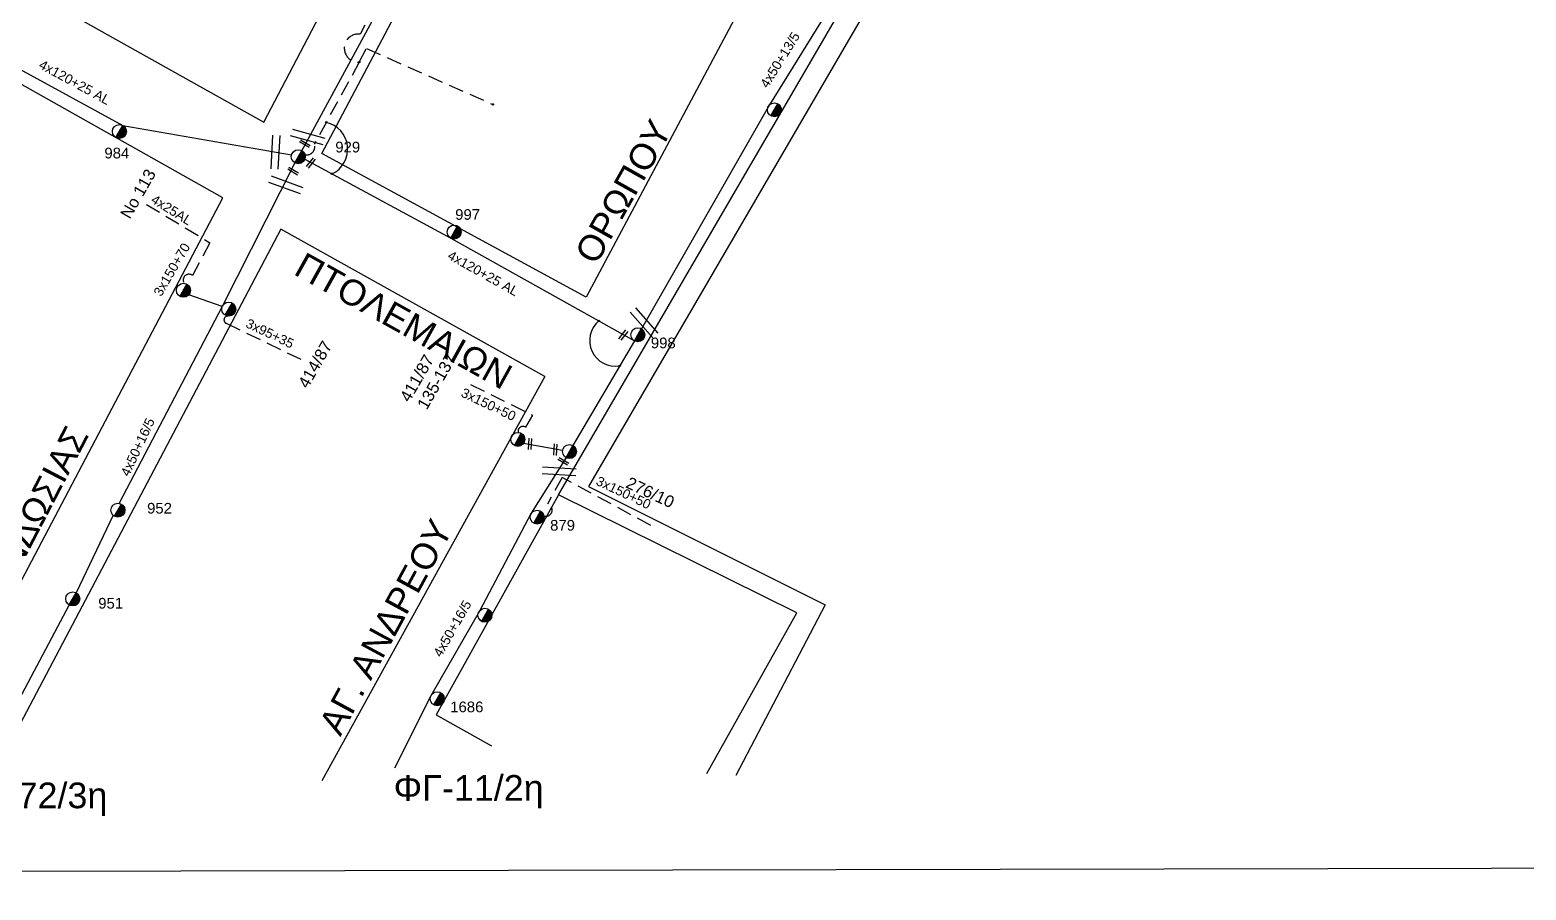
# Model space of a CAD drawing. Header units: millimetres. Extents: x 1421 to 7547, y 822 to 1873.
# Drawn here: x 7024 to 7276.4, y 822.2 to 967.4 of the extents above; entities that cross this region are included whole.
import ezdxf
from ezdxf.enums import TextEntityAlignment as Align

# ---------------------------------------------------------------- set-up
doc = ezdxf.new("R2010")
doc.units = ezdxf.units.MM
doc.linetypes.add('DASHED', pattern=[19.05, 12.7, -6.35])
doc.layers.get('0').update_dxf_attribs({"lineweight": 30})
for name, color, linetype, lineweight in [('4x50+13_5', 7, 'Continuous', 30), ('4x50+16_5', 7, 'Continuous', 30), ('4x50AL', 7, 'Continuous', 30), ('PINAKIDA', 7, 'DASHED', 30), ('TEXT_ΚΑΛΩΔΙΩΝ', 7, 'Continuous', 30), ('Άγνωστο εναέριο καλώδιο', 7, 'Continuous', 30), ('Άγνωστο Υπόγειο Καλώδιο', 7, 'DASHED', 30), ('Γυμνά εναέρια ΧΤ και ΦΟΠ (3Φ)   4x50+16AL', 7, 'Continuous', 30), ('Καλωδια Χ.Τ 3x95+35', 7, 'DASHED', 30), ('Καλώδια ΧΤ   3x150+50CU', 7, 'DASHED', 30), ('Καλώδια ΧΤ   3x150+70AL', 7, 'DASHED', 30), ('Καλώδια ΧΤ   3x150AL+50CU', 7, 'DASHED', 30), ('Μηχανική τομή', 7, 'Continuous', 30), ('Στύλος ΦΜ', 7, 'Continuous', 30), ('Στύλος ΦΜ @ 1', 7, 'Continuous', 30), ('Συνδέσεις', 7, 'Continuous', 30), ('Συνεστραμμένα ΧΤ  4x120+25 AL', 7, 'SYN_LINE', 30), ('Τομή', 7, 'Continuous', 30), ('Υπόβαθρο ΔΕΗ', 7, 'Continuous', 30), ('Υπόγεια Καλώδια Δικτύου ΧΤ  4X25', 7, 'DASHED', 30)]:
    doc.layers.add(name, color=color, linetype=linetype, lineweight=lineweight)
doc.styles.add('arial', font='arial.ttf')
doc.styles.get("Standard").update_dxf_attribs({"font": 'arial.ttf'})
doc.linetypes.add('SYN_LINE', pattern='A,0.5,-0.0001,["/\\/\\/\\/",Standard,S=0.1,R=0,X=0,Y=-0.05],-0.25', length=0.7501)

# ---------------------------------------------------------------- blocks, each defined once
blk = doc.blocks.new('ΥΠΑΡΧΩΝ ΤΣΙΜΕΝΤΕΝΙΟΣ ΣΤΥΛΟΣ')
at = {"layer": 'Στύλος ΦΜ'}
blk.add_hatch(color=7, dxfattribs=at).paths.add_polyline_path([(-1.29, -2.28, 0.574793), (2.62, 0, 0.268822), (1.3, 2.27)])
at = {"layer": 'Στύλος ΦΜ', "color": 7}
blk.add_line((-1.29, -2.28), (1.3, 2.27), dxfattribs=at)
blk.add_circle((0, 0), 2.62, dxfattribs=at)
at = {"layer": 'Στύλος ΦΜ', "flags": 4}
for tag, p in [('ΑΡΙΘΜΟΣ', (-4.68, 8.05)), ('ΤΥΠΟΣ', (-4.91, 3.03))]:
    blk.add_attdef(tag, p, '', height=4, dxfattribs=at)
blk = doc.blocks.new('ΤΟΜΗ')
at = {"layer": 'Τομή', "lineweight": -3, "ltscale": 40}
for p, q in [((-11.4, 1.1), (11.4, 1.1)), ((11.4, -3.6), (-11.4, -3.6))]:
    blk.add_line(p, q, dxfattribs=at)
blk = doc.blocks.new('ΜΗΧΑΝΙΚΗ ΤΟΜΗ')
at = {"layer": 'Μηχανική τομή', "lineweight": -3, "ltscale": 40}
for p, q in [((-3.8, 1.2), (3.8, 1.2)), ((3.8, -0.4), (-3.8, -0.4))]:
    blk.add_line(p, q, dxfattribs=at)
blk = doc.blocks.new('_ΣΥΝΔΕΣΗ')
at = {"layer": 'Συνδέσεις', "linetype": 'SYN_LINE', "ltscale": 40}
blk.add_hatch(color=256, dxfattribs=at).paths.add_polyline_path([(0.5, 0, 1), (-0.5, 0, 1)])
at = {"layer": 'Συνδέσεις'}
blk.add_circle((0, 0), 0.5, dxfattribs=at)

msp = doc.modelspace()

# ---------------------------------------------------------------- linework, layer by layer
at = {"layer": '4x50+13_5', "color": 27, "lineweight": -3, "ltscale": 0.2}
msp.add_lwpolyline([(7169.95, 988.94), (7148.81, 954.72), (7127.18, 916.96)], dxfattribs=at)
at = {"layer": '4x50+16_5', "color": 85, "lineweight": -3, "ltscale": 0.2}
for points in [[(7068.73, 944.96), (7056.49, 920.72), (7039.09, 887.51)], [(7038.06, 885.51), (7031.84, 872.39)], [(7030.68, 870.35), (7015.15, 841.21)]]:
    msp.add_lwpolyline(points, dxfattribs=at)
at = {"layer": '4x50+16_5', "color": 62, "lineweight": -3, "ltscale": 0.2}
msp.add_lwpolyline([(7114.47, 895.21), (7108.61, 885.81), (7099.85, 869.3), (7091.67, 855), (7085.51, 842.83)], dxfattribs=at)
at = {"layer": '4x50AL', "color": 6, "lineweight": -3, "ltscale": 0.2}
msp.add_lwpolyline([(7113.88, 896.4), (7107.3, 897.61)], dxfattribs=at)
at = {"layer": 'PINAKIDA', "linetype": 'Continuous', "lineweight": -3, "ltscale": 0.2}
msp.add_lwpolyline([(5474.15, 1851.64), (7546.99, 1855.83), (7546.99, 826.44), (5474.15, 822.25)], close=True, dxfattribs=at)
at = {"layer": 'Άγνωστο εναέριο καλώδιο', "color": 27, "lineweight": -3, "ltscale": 0.2}
msp.add_lwpolyline([(7121.34, 1044.52), (7100.8, 1005.08), (7092.52, 988.74), (7069.89, 947)], dxfattribs=at)
at = {"layer": 'Άγνωστο εναέριο καλώδιο', "color": 6, "lineweight": -3, "ltscale": 0.2}
msp.add_lwpolyline([(7126.01, 914.91), (7115.63, 897.25)], dxfattribs=at)
at = {"layer": 'Άγνωστο Υπόγειο Καλώδιο', "color": 6, "lineweight": -3, "ltscale": 0.2}
msp.add_lwpolyline([(7079.59, 961.93), (7080.81, 964.23), (7102.14, 954.79)], dxfattribs=at)
msp.add_lwpolyline([(7079.59, 961.93), (7072, 948.07, -0.603497), (7070.43, 946.33, 54.12919)], format="xyb", dxfattribs=at)
at = {"layer": 'Γυμνά εναέρια ΧΤ και ΦΟΠ (3Φ)   4x50+16AL', "color": 85, "lineweight": -3, "ltscale": 0.2}
msp.add_lwpolyline([(7056.49, 920.72), (7050.83, 922.68)], dxfattribs=at)
at = {"layer": 'Καλωδια Χ.Τ 3x95+35', "color": 85, "lineweight": -3, "ltscale": 0.2}
msp.add_lwpolyline([(7069.78, 911.74), (7057.14, 917.86, -0.792532), (7057.42, 919.1, -1.059854)], format="xyb", dxfattribs=at)
at = {"layer": 'Καλώδια ΧΤ   3x150+50CU', "color": 6, "lineweight": -3, "ltscale": 0.2}
msp.add_lwpolyline([(7098.36, 907.54), (7108.8, 902.39), (7107.66, 900.33, 0.729075), (7106.44, 899.46, -3.051866)], format="xyb", dxfattribs=at)
at = {"layer": 'Καλώδια ΧΤ   3x150+50CU', "color": 62, "lineweight": -3, "ltscale": 0.2}
msp.add_lwpolyline([(7128.78, 883.76), (7113.81, 891.88), (7111.33, 887.38, -1.054958), (7110.76, 885.38, 3.130682)], format="xyb", dxfattribs=at)
at = {"layer": 'Καλώδια ΧΤ   3x150+70AL', "color": 85, "linetype": 'DASHED', "lineweight": -3, "ltscale": 0.2}
msp.add_lwpolyline([(7054.4, 931.45), (7054.4, 931.45), (7051.46, 925.96, 0.839952), (7050.06, 924.61, 8.648932)], format="xyb", dxfattribs=at)
at = {"layer": 'Καλώδια ΧΤ   3x150AL+50CU', "color": 6, "lineweight": -3, "ltscale": 0.2}
msp.add_lwpolyline([(7141.78, 1041.24), (7138.03, 1033.5), (7118.76, 1042.78), (7079.75, 966.66, 1.099498), (7079.59, 961.93, 32.654476)], format="xyb", dxfattribs=at)
at = {"layer": 'Συνεστραμμένα ΧΤ  4x120+25 AL', "color": 173, "lineweight": -3, "ltscale": 20}
msp.add_lwpolyline([(7013.14, 965.77), (7039.72, 951.26), (7068.18, 946.31)], dxfattribs=at)
at = {"layer": 'Συνεστραμμένα ΧΤ  4x120+25 AL', "color": 6, "lineweight": -3, "ltscale": 20}
msp.add_lwpolyline([(7070.41, 945.56), (7095.02, 932.25), (7126.01, 914.91)], dxfattribs=at)
at = {"layer": 'Υπόβαθρο ΔΕΗ', "lineweight": -3, "ltscale": 0.2}
for points in [[(7478.54, 1058.44), (7392.43, 1178.74), (7334.05, 1200.11), (7289.87, 1144.9), (7263.48, 1119.09), (7192.26, 1017.45), (7118.26, 890.33), (7158.19, 870.4), (7143.11, 841.57)], [(7138.25, 841.91), (7153.38, 869.01), (7113.18, 888.94), (7190.19, 1021.19), (7252.84, 1108.71), (7263.48, 1119.09)], [(7110.08, 1040.8), (7103.43, 1044.51), (7038.91, 1012.42), (7020.6, 975.88), (7063.52, 951.83), (7110.08, 1040.8)], [(7073.26, 946.54), (7120.61, 1036.05)], [(7166.43, 1013.49), (7117.87, 922.28), (7073.26, 946.54)], [(7056.58, 939.04), (7013.4, 963.36), (6963.19, 864.98), (7005.06, 841.26)], [(7005.06, 841.26), (7056.58, 939.04)], [(7110.92, 908.89), (7066.39, 933.74), (7016.81, 839.83)], [(7110.92, 908.89), (7073.29, 840.66)], [(7113.18, 888.94), (7092.58, 851.82), (7101.91, 846.56)]]:
    msp.add_lwpolyline(points, dxfattribs=at)
at = {"layer": 'Υπόβαθρο ΔΕΗ', "lineweight": -3}
for centre, radius, start, end in [((7073.03, 947.26), 4.61, 295.0156, 77.5691), ((7122.81, 914.97), 4.34, 130.4317, 279.4569)]:
    msp.add_arc(centre, radius, start, end, dxfattribs=at)
at = {"layer": 'Υπόγεια Καλώδια Δικτύου ΧΤ  4X25', "color": 85, "lineweight": -3, "ltscale": 0.2}
msp.add_lwpolyline([(7043.71, 937.92), (7054.4, 931.45)], dxfattribs=at)

# ---------------------------------------------------------------- block references
at = {"layer": 'Μηχανική τομή', "lineweight": -3, "xscale": 0.2499999999999188, "yscale": 0.2499999999999188, "zscale": 0.2499999999999188}
for p, rotation in [((7070.46, 948.25), 149.3162829137096), ((7068.49, 943.63), 149.3162829137096), ((7071.51, 944.86), 51.81012564681335), ((7124.23, 915.81), 51.81012564681335), ((7108.48, 897.52), 86.29448400947874), ((7112.75, 896.54), 86.29448400947874), ((7114.07, 894.66), 149.3162829137096)]:
    msp.add_blockref('ΜΗΧΑΝΙΚΗ ΤΟΜΗ', p, dxfattribs=dict(at, rotation=rotation))
at = {"layer": 'Στύλος ΦΜ @ 1', "lineweight": -3, "ltscale": 40, "xscale": 0.4499999999998181, "yscale": 0.4499999999998181, "zscale": 0.4499999999998181}
for p in [(7149.63, 953.88), (7049.93, 923.44), (7057.58, 920.27), (7106.34, 898.29), (7115.05, 896.23), (7100.8, 868.61)]:
    msp.add_blockref('ΥΠΑΡΧΩΝ ΤΣΙΜΕΝΤΕΝΙΟΣ ΣΤΥΛΟΣ', p, dxfattribs=at)
at = {"layer": 'Στύλος ΦΜ @ 1', "lineweight": -3, "ltscale": 40}
ref = msp.add_blockref('ΥΠΑΡΧΩΝ ΤΣΙΜΕΝΤΕΝΙΟΣ ΣΤΥΛΟΣ', (7039.13, 950.23), dxfattribs=dict(at, xscale=0.4499999999998181, yscale=0.4499999999998181, zscale=0.4499999999998181))
ref.add_attrib('ΤΥΠΟΣ', '984', (7036.6, 945.69), dxfattribs={"layer": 'Στύλος ΦΜ', "height": 1.8, "flags": 4})
ref = msp.add_blockref('ΥΠΑΡΧΩΝ ΤΣΙΜΕΝΤΕΝΙΟΣ ΣΤΥΛΟΣ', (7069.31, 945.98), dxfattribs=dict(at, xscale=0.4499999999998181, yscale=0.4499999999998181, zscale=0.4499999999998181))
ref.add_attrib('ΤΥΠΟΣ', '929', (7075.55, 946.7), dxfattribs={"layer": 'Στύλος ΦΜ', "height": 1.8, "flags": 4})
ref = msp.add_blockref('ΥΠΑΡΧΩΝ ΤΣΙΜΕΝΤΕΝΙΟΣ ΣΤΥΛΟΣ', (7095.6, 933.27), dxfattribs=dict(at, xscale=0.4499999999998181, yscale=0.4499999999998181, zscale=0.4499999999998181))
ref.add_attrib('ΤΥΠΟΣ', '997', (7095.77, 935.33), dxfattribs={"layer": 'Στύλος ΦΜ', "height": 1.8, "flags": 4})
ref = msp.add_blockref('ΥΠΑΡΧΩΝ ΤΣΙΜΕΝΤΕΝΙΟΣ ΣΤΥΛΟΣ', (7126.59, 915.94), dxfattribs=dict(at, xscale=0.4499999999998181, yscale=0.4499999999998181, zscale=0.4499999999998181))
ref.add_attrib('ΤΥΠΟΣ', '998', (7128.78, 913.66), dxfattribs={"layer": 'Στύλος ΦΜ', "height": 1.8, "flags": 4})
ref = msp.add_blockref('ΥΠΑΡΧΩΝ ΤΣΙΜΕΝΤΕΝΙΟΣ ΣΤΥΛΟΣ', (7038.88, 886.35), dxfattribs=dict(at, xscale=0.4499999999998181, yscale=0.4499999999998181, zscale=0.4499999999998181))
ref.add_attrib('ΤΥΠΟΣ', '952', (7043.8, 885.77), dxfattribs={"layer": 'Στύλος ΦΜ', "height": 1.8, "flags": 4})
ref = msp.add_blockref('ΥΠΑΡΧΩΝ ΤΣΙΜΕΝΤΕΝΙΟΣ ΣΤΥΛΟΣ', (7109.6, 885.17), dxfattribs=dict(at, xscale=0.4499999999998181, yscale=0.4499999999998181, zscale=0.4499999999998181))
ref.add_attrib('ΤΥΠΟΣ', '879', (7111.79, 882.89), dxfattribs={"layer": 'Στύλος ΦΜ', "height": 1.8, "flags": 4})
ref = msp.add_blockref('ΥΠΑΡΧΩΝ ΤΣΙΜΕΝΤΕΝΙΟΣ ΣΤΥΛΟΣ', (7031.26, 871.37), dxfattribs=dict(at, xscale=0.4499999999998181, yscale=0.4499999999998181, zscale=0.4499999999998181))
ref.add_attrib('ΤΥΠΟΣ', '951', (7035.56, 869.74), dxfattribs={"layer": 'Στύλος ΦΜ', "height": 1.8, "flags": 4})
ref = msp.add_blockref('ΥΠΑΡΧΩΝ ΤΣΙΜΕΝΤΕΝΙΟΣ ΣΤΥΛΟΣ', (7092.75, 854.53), dxfattribs=dict(at, xscale=0.4499999999998181, yscale=0.4499999999998181, zscale=0.4499999999998181))
ref.add_attrib('ΤΥΠΟΣ', '1686', (7094.94, 852.25), dxfattribs={"layer": 'Στύλος ΦΜ', "height": 1.8, "flags": 4})
at = {"layer": 'Συνδέσεις', "lineweight": -3, "xscale": 0.25, "yscale": 0.25, "zscale": 0.25}
for p in [(7079.59, 961.94), (7102.14, 954.8), (7074.02, 951.77), (7074.98, 943.08), (7120, 918.28), (7123.53, 910.69)]:
    msp.add_blockref('_ΣΥΝΔΕΣΗ', p, dxfattribs=at)
at = {"layer": 'Τομή', "lineweight": -3}
for p, xscale, yscale, zscale, rotation in [((7065.13, 946.78), 0.2499999999998872, 0.2499999999998872, 0.2499999999998872, 87.04334573669095), ((7070.98, 949.6), 0.2499999999998872, 0.2499999999998872, 0.2499999999998872, 344.6386414384042), ((7067.33, 941.52), 0.2499999999998872, 0.2499999999998872, 0.2499999999998872, 339.9038935373343), ((7127.88, 918.18), 0.2499999999998871, 0.2499999999998871, 0.2499999999998871, 311.3870025736899), ((7113.35, 893.21), 0.2499999999998871, 0.2499999999998871, 0.2499999999998871, 356.5888233159536)]:
    msp.add_blockref('ΤΟΜΗ', p, dxfattribs=dict(at, xscale=xscale, yscale=yscale, zscale=zscale, rotation=rotation))

# ---------------------------------------------------------------- texts
at = {"lineweight": -3, "ltscale": 40, "char_height": 4, "width": 51.144, "attachment_point": 1, "style": 'arial'}
for s, insert, rotation in [('{\\H1.083x;ΟΡΩΠΟΥ}', (7115.78, 929.66), 60.6588), ('{\\H1.083x;ΠΤΟΛΕΜΑΙΩΝ}', (7070.43, 930.01), 330.9479), ('{\\H1.083x;ΠΑΝΔΩΣΙΑΣ}', (7014.28, 870.35), 62.5505), ('{\\H1.083x;ΑΓ. ΑΝΔΡΕΟΥ}', (7072.6, 850.11), 61.4671)]:
    msp.add_mtext(s, dxfattribs=dict(at, insert=insert, rotation=rotation))
at = {"lineweight": -3, "ltscale": 40, "char_height": 4, "width": 51.2353, "attachment_point": 1, "style": 'arial'}
for s, insert in [('{\\H1.083x;ΦΓ-72/3η}', (7011.78, 840.39)), ('{\\H1.083x;ΦΓ-11/2η}', (7085.38, 841.65))]:
    msp.add_mtext(s, dxfattribs=dict(at, insert=insert))
at = {"layer": 'TEXT_ΚΑΛΩΔΙΩΝ', "lineweight": -3, "ltscale": 0.2}
for s, rotation, p in [('4x50+13/5', 58.3001, (7150.56, 962.31)), ('4x120+25 AL', 331.3651, (7031.59, 958.54)), ('4x25AL', 328.139, (7047.95, 937.01)), ('3x150+70', 59.8437, (7047.97, 926.94)), ('4x120+25 AL', 330.7787, (7100.51, 926.31)), ('3x95+35', 334.5465, (7064.53, 916.16)), ('3x150+50', 334.5465, (7101.41, 904.19)), ('4x50+16/5', 65.0166, (7042.21, 896.99)), ('3x150+50', 334.5465, (7124.18, 889.3)), ('4x50+16/5', 60.2111, (7095.3, 866.37))]:
    msp.add_text(s, height=1.6, rotation=rotation, dxfattribs=at).set_placement(p, align=Align.MIDDLE_CENTER)
at = {"layer": 'Υπόβαθρο ΔΕΗ', "lineweight": -3, "char_height": 2, "attachment_point": 1}
for s, insert, rotation in [('Νο 113', (7039.16, 936.32), 60.2307), ('414/87', (7069.15, 907.72), 60.2307), ('411/87', (7086.32, 905.4), 60.2307), ('135-137', (7089.24, 904.13), 60.2307), ('276/10', (7125.24, 892.05), 335)]:
    msp.add_mtext_dynamic_manual_height_columns(s, width=17.2548, gutter_width=12.5, heights=[0], dxfattribs=dict(at, insert=insert, rotation=rotation))

doc.saveas('drawing.dxf')
